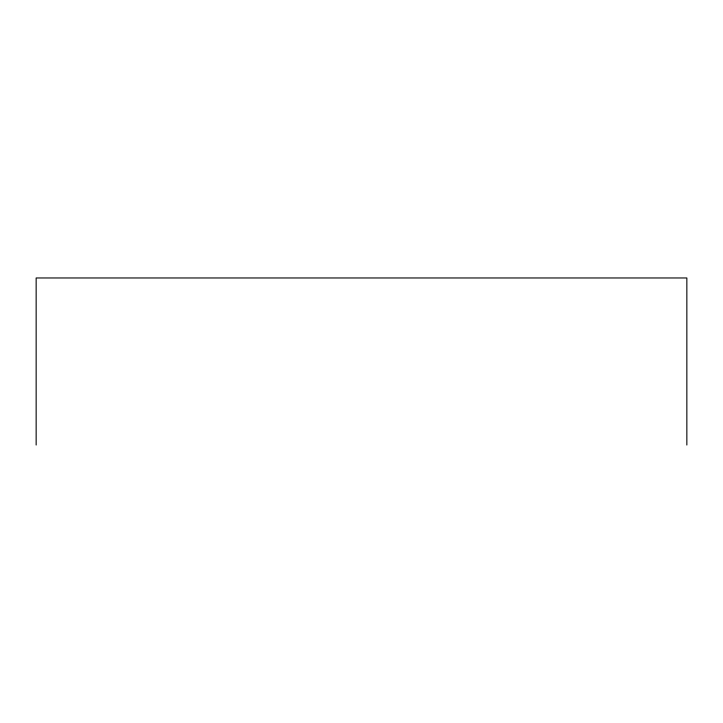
<?xml version="1.0" encoding="UTF-8"?>
<svg xmlns="http://www.w3.org/2000/svg" width="723" height="723" viewBox="0 0 723 723"><rect width="100%" height="100%" fill="white"/><g stroke="black" fill="none" stroke-linecap="round" stroke-linejoin="round"><path stroke-width="1.08" d="M686.85 445.034L686.85 277.966L36.15 277.966L36.15 445.034"/></g></svg>
